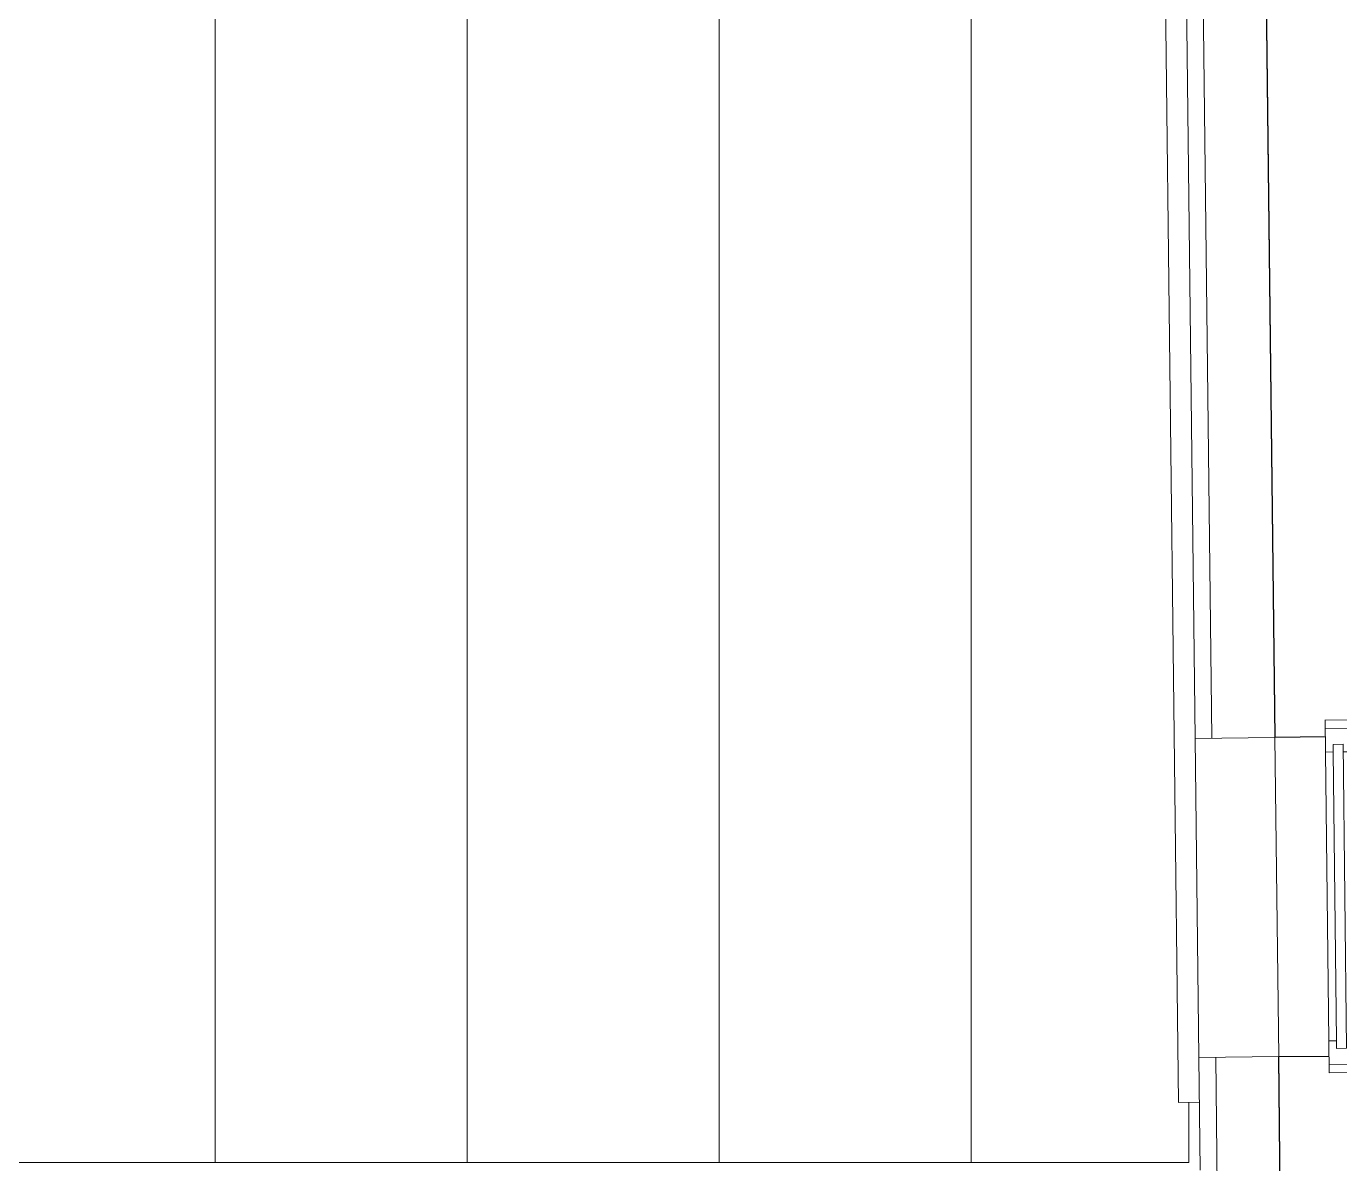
# Model space of a CAD drawing. Header units: millimetres. Extents: x -10915 to 60194, y -32941 to 46712.
# Drawn here: x 35106 to 38234, y 13386 to 16094 of the extents above; entities that cross this region are included whole.
import ezdxf

# ---------------------------------------------------------------- set-up
doc = ezdxf.new("R2010")
doc.units = ezdxf.units.MM
for name, color, linetype, lineweight in [('_ Окна', 7, 'Continuous', 9), ('Крыша', 7, 'Continuous', 9), ('Крыша штриховка', 7, 'Continuous', 9), ('Окна', 7, 'Continuous', 9), ('Стены внутренние', 7, 'Continuous', 18), ('Стены наружные', 7, 'Continuous', 18), ('Стены несущие', 7, 'Continuous', 30), ('Стены отделка', 7, 'Continuous', 30), ('Стены штриховка', 7, 'Continuous', 9)]:
    doc.layers.add(name, color=color, linetype=linetype, lineweight=lineweight)

# ---------------------------------------------------------------- blocks, each defined once
blk = doc.blocks.new('окна_rehau_однопольное_фрамуга_сверху - 800х2240 _нов_ ОК-3_-4264304-План полов 2-го этажа')
at = {"layer": '_ Окна', "lineweight": 18}
for p, q in [((-344, 135), (-420, 135)), ((-420, 135), (-420, 75)), ((-344, 117), (-344, 135)), ((344, 135), (344, 117)), ((420, 135), (344, 135)), ((420, 75), (420, 135)), ((-362, 93), (-362, 117)), ((-362, 117), (-344, 117)), ((344, 117), (362, 117)), ((362, 117), (362, 93)), ((-420, 75), (-362, 75)), ((-362, 93), (-344, 93)), ((-344, 75), (-362, 75)), ((-344, 93), (-344, 75)), ((344, 93), (344, 75)), ((362, 93), (344, 93)), ((362, 75), (344, 75)), ((362, 75), (420, 75))]:
    blk.add_line(p, q, dxfattribs=at)
at = {"layer": '_ Окна'}
for p, q in [((-400, 75), (-400, 135)), ((400, 75), (400, 135)), ((-344, 117), (344, 117)), ((-362, 93), (362, 93))]:
    blk.add_line(p, q, dxfattribs=at)
at = {"layer": 'Окна'}
for p, q in [((-344, 135), (344, 135)), ((344, 75), (-344, 75))]:
    blk.add_line(p, q, dxfattribs=at)

msp = doc.modelspace()

# ---------------------------------------------------------------- hatches: boundary and pattern name
at = {"layer": 'Крыша штриховка'}
h = msp.add_hatch(dxfattribs=at)
h.set_pattern_fill('FP_9', color=256, style=0, pattern_type=2)
h.set_pattern_definition([(270, (156.06, -17199.3), (600, 4e-14), [])])
h.paths.add_polyline_path([(34118.403, 13388.868), (37875.044, 13388.868), (37875.044, 13531.824), (37850.1, 13531.53), (37764.22, 20871.318), (37764.22, 20921.318), (37875.044, 20921.318), (37875.044, 20941.318), (31397.712, 20941.318), (31445.7, 20905.531), (30008.903, 18978.878), (30109.635, 18978.878), (30088.816, 18918.878), (29964.158, 18918.878), (29183.183, 17873.193), (29184.332, 17872.018), (25018.288, 13404.483), (30949.639, 13388.868), (33871.125, 13388.868)])
h.paths.add_polyline_path([(10875, 13401.716), (10875, 13401.822), (10840.545, 13401.807)])
h.paths.add_polyline_path([(23414.995, 13408.703), (23395.594, 13436.815), (23403.468, 13436.815), (19368.391, 17765.406), (19370.121, 17766.719), (19368.391, 17765.717), (19287.95, 17891.572), (18889.822, 17891.572), (18418.214, 19252.327), (17401.121, 20843.634), (17553.954, 20941.318), (10815, 20941.318), (10815, 20882.525), (10925, 20882.525), (10925, 13462.525), (10875, 13462.525), (10875, 13441.716), (23402.282, 13408.737)])
h.paths.add_polyline_path([(32743.647, 13518.131), (32735.112, 13518.131), (32734.555, 13657.399), (32715.57, 13662.859), (32698.856, 13676.957), (32689.416, 13697.032), (32690.112, 13854.283), (32693.127, 13859.26), (32696.811, 13862.008), (32707.973, 13865.971), (32723.011, 13868.674), (32740.112, 13869.733), (32765.112, 13867.663), (32778.414, 13864.021), (32786.025, 13860.059), (32788.408, 13858.282), (32790.112, 13854.283), (32790.112, 13695.114), (32779.204, 13674.463), (32760.117, 13660.697), (32745.112, 13656.131), (32744.442, 13518.131)])
h.paths.add_polyline_path([(15979.83, 13518.131), (15970, 13518.131), (15969.443, 13657.399), (15952.438, 13661.281), (15933.744, 13676.957), (15924.304, 13697.032), (15925, 13854.283), (15928.015, 13859.26), (15931.699, 13862.008), (15942.861, 13865.971), (15957.899, 13868.674), (15975, 13869.733), (16000, 13867.663), (16013.302, 13864.021), (16020.913, 13860.059), (16023.296, 13858.282), (16025, 13854.283), (16025, 13695.114), (16014.092, 13674.463), (15995.706, 13660.857), (15980, 13656.131), (15980, 13518.131)])

# ---------------------------------------------------------------- linework, layer by layer
at = {"layer": 'Крыша'}
for p, q in [((37875.044, 13388.868), (37875.044, 13531.824)), ((30949.639, 13388.868), (37875.044, 13388.868))]:
    msp.add_line(p, q, dxfattribs=at)
at = {"layer": 'Стены внутренние'}
msp.add_line((38088.831, 13640.666), (38079.878, 14400.614), dxfattribs=at)
at = {"layer": 'Стены наружные'}
for p, q in [((37850.1, 13531.53), (37764.22, 20821.318)), ((37898.844, 13638.428), (37889.891, 14398.375)), ((38079.878, 14400.614), (38088.831, 13640.666)), ((37900.096, 13532.119), (37850.1, 13531.53))]:
    msp.add_line(p, q, dxfattribs=at)
at = {"layer": 'Стены несущие'}
for p, q in [((38006.24, 20651.318), (38079.878, 14400.614)), ((38199.387, 14443.024), (38199.398, 14442.024)), ((38199.87, 14402.027), (38079.878, 14400.614)), ((38088.831, 13640.666), (38208.822, 13642.08)), ((38094.257, 13180.058), (38088.831, 13640.666))]:
    msp.add_line(p, q, dxfattribs=at)
at = {"layer": 'Стены отделка', "lineweight": 9}
for p, q in [((37814.224, 20821.318), (37889.891, 14398.375)), ((38006.24, 20651.318), (38079.878, 14400.614)), ((37889.891, 14398.375), (38079.878, 14400.614)), ((37929.877, 14399.846), (37929.888, 14398.847)), ((37898.844, 13638.428), (38088.831, 13640.666)), ((37901.999, 13370.565), (37898.844, 13638.428)), ((38094.257, 13180.058), (38088.831, 13640.666))]:
    msp.add_line(p, q, dxfattribs=at)
at = {"layer": 'Стены штриховка'}
for p, q in [((37856.229, 20651.318), (37929.877, 14399.846)), ((37929.877, 14399.846), (37929.877, 14399.846)), ((37942.475, 13330.458), (37938.841, 13638.899))]:
    msp.add_line(p, q, dxfattribs=at)

# ---------------------------------------------------------------- block references
at = {"layer": 'Окна', "rotation": 90.67495738229924}
msp.add_blockref('окна_rehau_однопольное_фрамуга_сверху - 800х2240 _нов_ ОК-3_-4264304-План полов 2-го этажа', (38339.337, 14023.644), dxfattribs=at)

doc.saveas('drawing.dxf')
